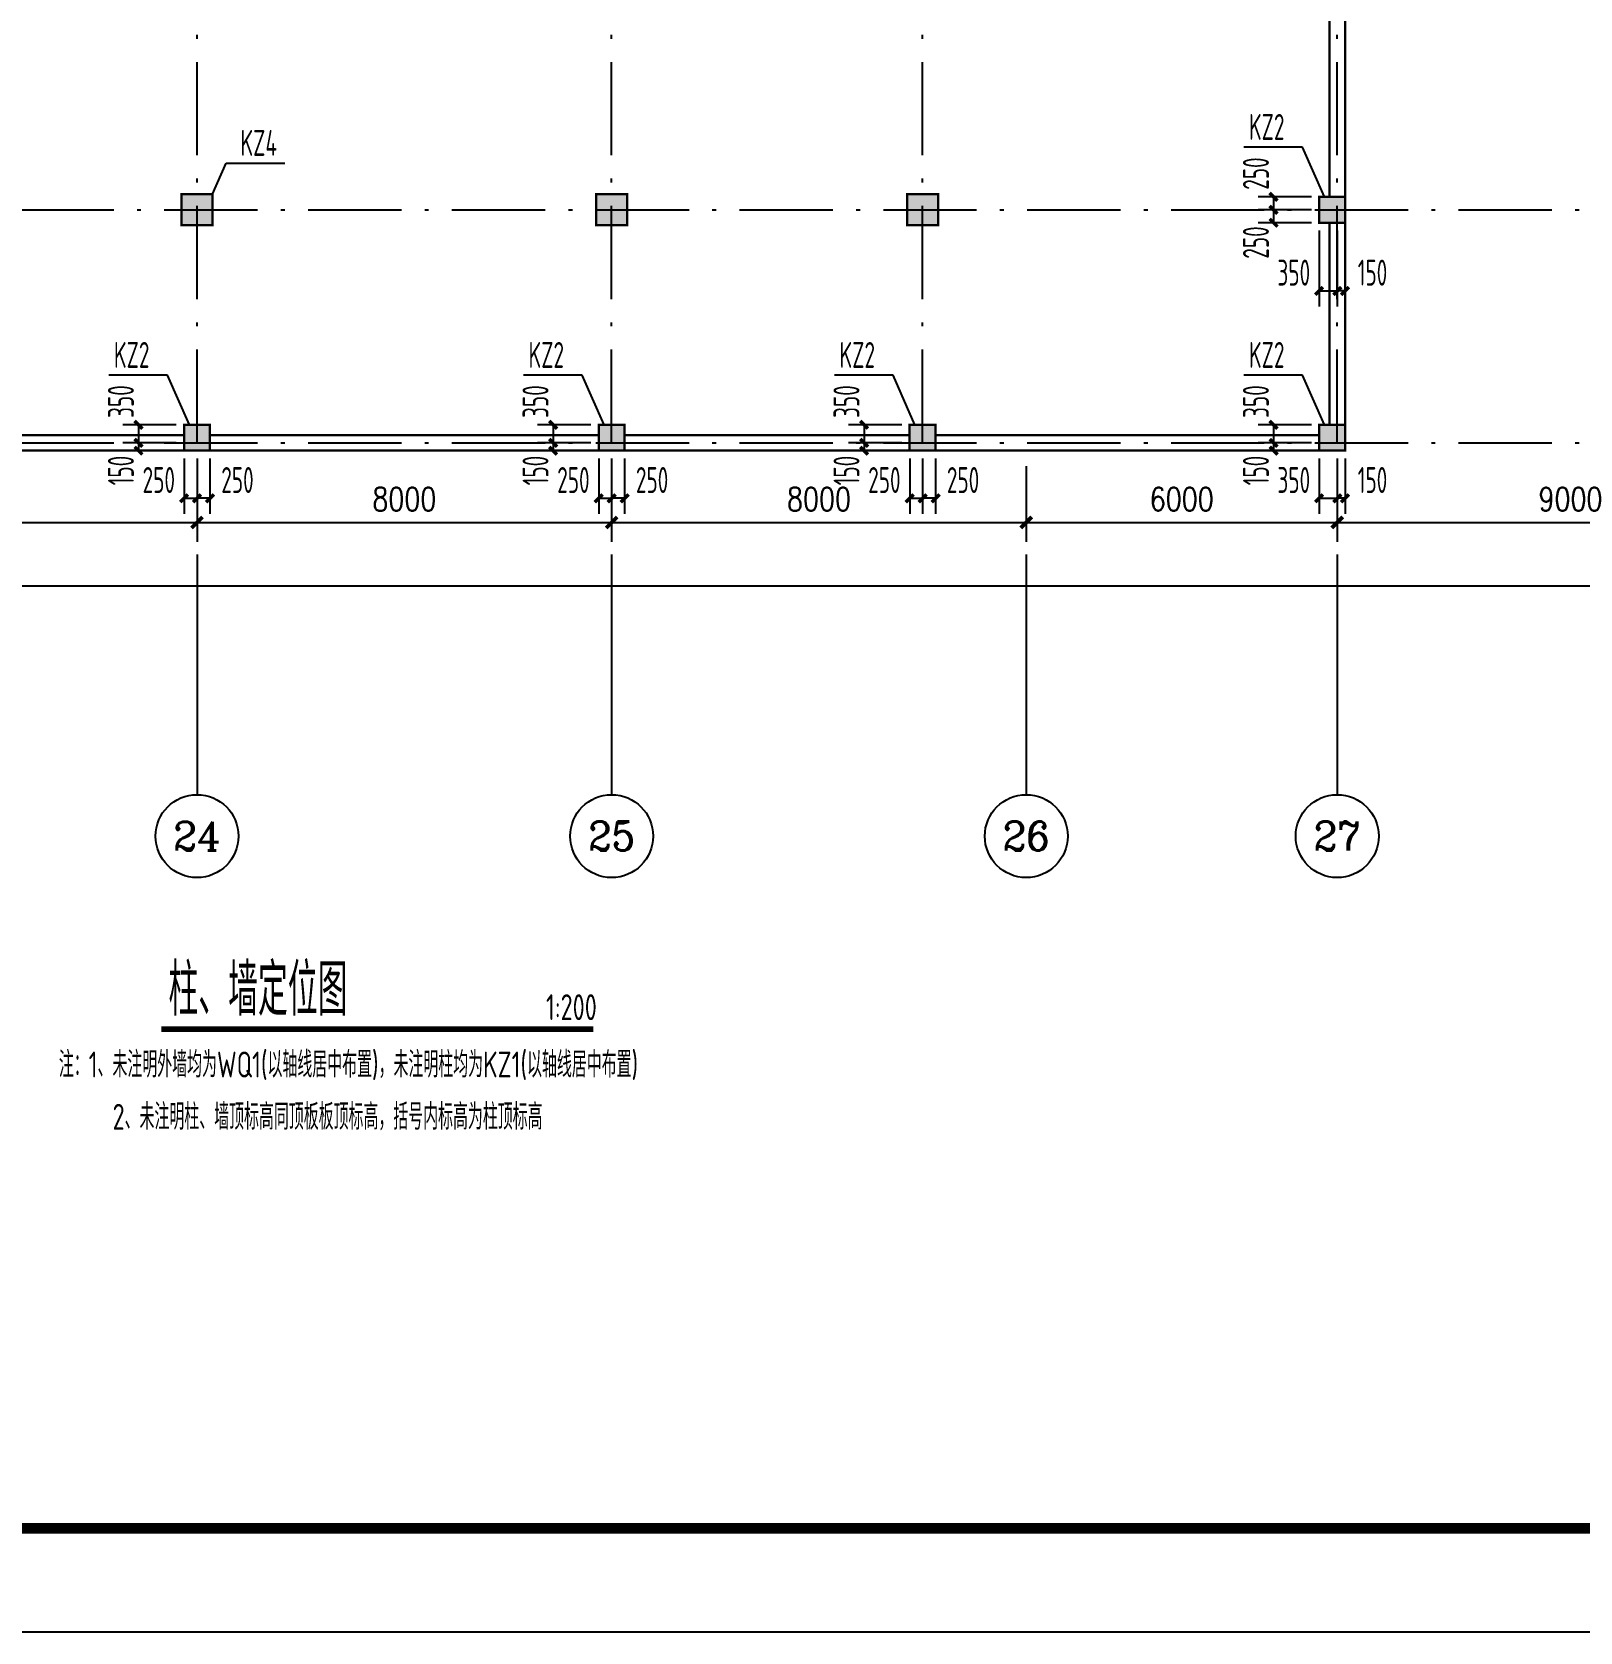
# Model space of a CAD drawing. Extents: x 2468086 to 6957054, y -3413633 to -667223.
# Drawn here: x 5070587 to 5100455, y -1259917 to -1229037 of the extents above; entities that cross this region are included whole.
import ezdxf
from ezdxf.enums import TextEntityAlignment as Align

# ---------------------------------------------------------------- set-up
doc = ezdxf.new("R2010")
doc.units = 0
doc.header["$LTSCALE"] = 100
doc.header["$MEASUREMENT"] = 0
doc.linetypes.add('2', pattern=[18.5, 12, -3, 0.5, -3])
doc.layers.get('0').update_dxf_attribs({"linetype": 'CONTINUOUS'})
doc.layers.get('DEFPOINTS').update_dxf_attribs({"linetype": 'CONTINUOUS'})
for name, color, linetype in [('AXIS', 3, 'CONTINUOUS'), ('AXIS_TEXT', 7, 'CONTINUOUS'), ('PUB_TEXT', 7, 'CONTINUOUS'), ('PUB_TITLE', 4, 'CONTINUOUS'), ('墙__实线', 3, 'CONTINUOUS'), ('柱', 2, 'CONTINUOUS'), ('柱填充', 43, 'CONTINUOUS'), ('柱编号', 211, 'CONTINUOUS'), ('轴线__尺寸数字', 7, 'CONTINUOUS'), ('轴线__点划线', 252, '2'), ('通风井定位', 145, 'CONTINUOUS')]:
    doc.layers.add(name, color=color, linetype=linetype)
doc.styles.add('_TCH_AXIS', font='COMPLEX', dxfattribs={"bigfont": 'GBCBIG'})
doc.styles.add('COMPLEX', font='COMPLEX')
doc.styles.add('DIM_FONT', font='SIMPLEX.shx', dxfattribs={"width": 0.8})
doc.styles.add('GB', font='gbxwxt.shx', dxfattribs={"width": 0.7, "height": 500, "bigfont": 'gbhzfs.shx'})
doc.dimstyles.new('DIMN150', dxfattribs={"dimscale": 1.5, "dimtxt": 300, "dimasz": 100, "dimexe": 250, "dimexo": 300, "dimgap": 150, "dimtad": 1, "dimdec": 0, "dimzin": 0, "dimdsep": 46, "dimtxsty": 'DIM_FONT', "dimblk": 'ARCHTICK', "dimcen": 0.09, "dimclrt": 7, "dimazin": 2, "dimtfac": 1, "dimtdec": 0, "dimtix": 1, "dimtmove": 2, "dimatfit": 3, "dimfxl": 1, "dimtolj": 1, "dimtzin": 0, "dimarcsym": 0})
doc.dimstyles.new('LYSDIM1', dxfattribs={"dimtxt": 375, "dimasz": 1.5, "dimexe": 300, "dimexo": 150, "dimgap": 90, "dimtad": 1, "dimdec": 0, "dimzin": 0, "dimdsep": 46, "dimtxsty": 'GB', "dimblk1": 'JT', "dimblk2": 'JT', "dimsah": 1, "dimcen": 0, "dimclrt": 7, "dimadec": 0, "dimazin": 0, "dimtfac": 1, "dimtdec": 0, "dimtix": 1, "dimtmove": 2, "dimatfit": 3, "dimldrblk": 'JT', "dimfxl": 1, "dimtolj": 1, "dimtzin": 0, "dimarcsym": 0})

# ---------------------------------------------------------------- blocks, each defined once
blk = doc.blocks.new('_ARCHTICK')
at = {"color": 0, "const_width": 0.5}
blk.add_lwpolyline([(-0.71, -0.71), (0.71, 0.71)], dxfattribs=at)
blk = doc.blocks.new('*D2770')
at = {"layer": 'AXIS', "color": 0, "lineweight": -2, "transparency": 16777216}
for p, q in [((5065771, -1237418), (5065771, -1238878)), ((5073771, -1237418), (5073771, -1238878)), ((5065771, -1238503), (5073771, -1238503))]:
    blk.add_line(p, q, dxfattribs=at)
at = {"layer": 'DEFPOINTS', "color": 0, "transparency": 16777216}
for p in [(5065771, -1236968), (5073771, -1236968), (5073771, -1238503)]:
    blk.add_point(p, dxfattribs=at)
at = {"layer": 'AXIS', "color": 0, "lineweight": -2, "transparency": 16777216, "xscale": 150, "yscale": 150, "zscale": 150, "rotation": 180}
blk.add_blockref('_ARCHTICK', (5065771, -1238503), dxfattribs=at)
at = {"layer": 'AXIS', "color": 0, "lineweight": -2, "transparency": 16777216, "xscale": 150, "yscale": 150, "zscale": 150}
blk.add_blockref('_ARCHTICK', (5073771, -1238503), dxfattribs=at)
at = {"layer": 'AXIS', "color": 7, "transparency": 16777216, "insert": (5069771, -1238053), "char_height": 450, "attachment_point": 5, "style": 'DIM_FONT'}
blk.add_mtext('\\A1;8000', dxfattribs=at)
blk = doc.blocks.new('*D2771')
at = {"layer": 'AXIS', "color": 0, "lineweight": -2, "transparency": 16777216}
for p, q in [((5073771, -1237418), (5073771, -1238878)), ((5081771, -1237418), (5081771, -1238878)), ((5073771, -1238503), (5081771, -1238503))]:
    blk.add_line(p, q, dxfattribs=at)
at = {"layer": 'DEFPOINTS', "color": 0, "transparency": 16777216}
for p in [(5073771, -1236968), (5081771, -1236968), (5081771, -1238503)]:
    blk.add_point(p, dxfattribs=at)
at = {"layer": 'AXIS', "color": 0, "lineweight": -2, "transparency": 16777216, "xscale": 150, "yscale": 150, "zscale": 150, "rotation": 180}
blk.add_blockref('_ARCHTICK', (5073771, -1238503), dxfattribs=at)
at = {"layer": 'AXIS', "color": 0, "lineweight": -2, "transparency": 16777216, "xscale": 150, "yscale": 150, "zscale": 150}
blk.add_blockref('_ARCHTICK', (5081771, -1238503), dxfattribs=at)
at = {"layer": 'AXIS', "color": 7, "transparency": 16777216, "insert": (5077771, -1238053), "char_height": 450, "attachment_point": 5, "style": 'DIM_FONT'}
blk.add_mtext('\\A1;8000', dxfattribs=at)
blk = doc.blocks.new('*D2772')
at = {"layer": 'AXIS', "color": 0, "lineweight": -2, "transparency": 16777216}
for p, q in [((5081771, -1237418), (5081771, -1238878)), ((5089771, -1237418), (5089771, -1238878)), ((5081771, -1238503), (5089771, -1238503))]:
    blk.add_line(p, q, dxfattribs=at)
at = {"layer": 'DEFPOINTS', "color": 0, "transparency": 16777216}
for p in [(5081771, -1236968), (5089771, -1236968), (5089771, -1238503)]:
    blk.add_point(p, dxfattribs=at)
at = {"layer": 'AXIS', "color": 0, "lineweight": -2, "transparency": 16777216, "xscale": 150, "yscale": 150, "zscale": 150, "rotation": 180}
blk.add_blockref('_ARCHTICK', (5081771, -1238503), dxfattribs=at)
at = {"layer": 'AXIS', "color": 0, "lineweight": -2, "transparency": 16777216, "xscale": 150, "yscale": 150, "zscale": 150}
blk.add_blockref('_ARCHTICK', (5089771, -1238503), dxfattribs=at)
at = {"layer": 'AXIS', "color": 7, "transparency": 16777216, "insert": (5085771, -1238053), "char_height": 450, "attachment_point": 5, "style": 'DIM_FONT'}
blk.add_mtext('\\A1;8000', dxfattribs=at)
blk = doc.blocks.new('*D2773')
at = {"layer": 'AXIS', "color": 0, "lineweight": -2, "transparency": 16777216}
for p, q in [((5089771, -1237418), (5089771, -1238878)), ((5095771, -1237418), (5095771, -1238878)), ((5089771, -1238503), (5095771, -1238503))]:
    blk.add_line(p, q, dxfattribs=at)
at = {"layer": 'DEFPOINTS', "color": 0, "transparency": 16777216}
for p in [(5089771, -1236968), (5095771, -1236968), (5095771, -1238503)]:
    blk.add_point(p, dxfattribs=at)
at = {"layer": 'AXIS', "color": 0, "lineweight": -2, "transparency": 16777216, "xscale": 150, "yscale": 150, "zscale": 150, "rotation": 180}
blk.add_blockref('_ARCHTICK', (5089771, -1238503), dxfattribs=at)
at = {"layer": 'AXIS', "color": 0, "lineweight": -2, "transparency": 16777216, "xscale": 150, "yscale": 150, "zscale": 150}
blk.add_blockref('_ARCHTICK', (5095771, -1238503), dxfattribs=at)
at = {"layer": 'AXIS', "color": 7, "transparency": 16777216, "insert": (5092771, -1238053), "char_height": 450, "attachment_point": 5, "style": 'DIM_FONT'}
blk.add_mtext('\\A1;6000', dxfattribs=at)
blk = doc.blocks.new('*D2774')
at = {"layer": 'AXIS', "color": 0, "lineweight": -2, "transparency": 16777216}
for p, q in [((5095771, -1237418), (5095771, -1238878)), ((5104771, -1237418), (5104771, -1238878)), ((5095771, -1238503), (5104771, -1238503))]:
    blk.add_line(p, q, dxfattribs=at)
at = {"layer": 'DEFPOINTS', "color": 0, "transparency": 16777216}
for p in [(5095771, -1236968), (5104771, -1236968), (5104771, -1238503)]:
    blk.add_point(p, dxfattribs=at)
at = {"layer": 'AXIS', "color": 0, "lineweight": -2, "transparency": 16777216, "xscale": 150, "yscale": 150, "zscale": 150, "rotation": 180}
blk.add_blockref('_ARCHTICK', (5095771, -1238503), dxfattribs=at)
at = {"layer": 'AXIS', "color": 0, "lineweight": -2, "transparency": 16777216, "xscale": 150, "yscale": 150, "zscale": 150}
blk.add_blockref('_ARCHTICK', (5104771, -1238503), dxfattribs=at)
at = {"layer": 'AXIS', "color": 7, "transparency": 16777216, "insert": (5100271, -1238053), "char_height": 450, "attachment_point": 5, "style": 'DIM_FONT'}
blk.add_mtext('\\A1;9000', dxfattribs=at)
blk = doc.blocks.new('*D2901')
at = {"layer": 'AXIS', "color": 0, "lineweight": -2, "transparency": 16777216}
for p, q in [((4926331, -1237868), (4926331, -1240100)), ((5206271, -1237868), (5206271, -1240100)), ((4926331, -1239725), (5206271, -1239725))]:
    blk.add_line(p, q, dxfattribs=at)
at = {"layer": 'DEFPOINTS', "color": 0, "transparency": 16777216}
for p in [(4926331, -1237418), (5206271, -1237418), (5206271, -1239725)]:
    blk.add_point(p, dxfattribs=at)
at = {"layer": 'AXIS', "color": 0, "lineweight": -2, "transparency": 16777216, "xscale": 150, "yscale": 150, "zscale": 150, "rotation": 180}
blk.add_blockref('_ARCHTICK', (4926331, -1239725), dxfattribs=at)
at = {"layer": 'AXIS', "color": 0, "lineweight": -2, "transparency": 16777216, "xscale": 150, "yscale": 150, "zscale": 150}
blk.add_blockref('_ARCHTICK', (5206271, -1239725), dxfattribs=at)
at = {"layer": 'AXIS', "color": 7, "transparency": 16777216, "insert": (5066301, -1239275), "char_height": 450, "attachment_point": 5, "style": 'DIM_FONT'}
blk.add_mtext('\\A1;279940', dxfattribs=at)
blk = doc.blocks.new('_AXISO')
blk.add_circle((0, 0), 0.5)
at = {"layer": 'AXIS_TEXT', "style": 'COMPLEX', "width": 1.041667}
blk.add_attdef('A', text='', height=0.56, dxfattribs=at).set_placement((-0.25, -0.28), (0.25, -0.28), align=Align.FIT)
blk = doc.blocks.new('JT')
at = {"layer": '轴线__尺寸数字', "const_width": 45}
blk.add_lwpolyline([(-50, -50), (50, 50)], dxfattribs=at)
blk.add_lwpolyline([(-50, -50), (50, 50)], dxfattribs=at)
blk = doc.blocks.new('*D3243')
at = {"layer": 'DEFPOINTS', "color": 0, "transparency": 16777216}
for p in [(5095421, -1232218), (5094542, -1232468), (5095421, -1232468)]:
    blk.add_point(p, dxfattribs=at)
at = {"layer": '通风井定位', "color": 0, "lineweight": -2, "transparency": 16777216}
for p, q in [((5095271, -1232218), (5094242, -1232218)), ((5094542, -1232219), (5094542, -1232466)), ((5095271, -1232468), (5094242, -1232468))]:
    blk.add_line(p, q, dxfattribs=at)
at = {"layer": '通风井定位', "color": 0, "lineweight": -2, "transparency": 16777216, "xscale": 1.5, "yscale": 1.5, "zscale": 1.5}
for p, rotation in [((5094542, -1232218), 90), ((5094542, -1232468), 270)]:
    blk.add_blockref('JT', p, dxfattribs=dict(at, rotation=rotation))
at = {"layer": '通风井定位', "color": 7, "transparency": 16777216, "insert": (5094202, -1231770), "char_height": 500, "attachment_point": 5, "rotation": 90, "style": 'GB'}
blk.add_mtext('\\A1;250', dxfattribs=at)
blk = doc.blocks.new('*D3244')
at = {"layer": 'DEFPOINTS', "color": 0, "transparency": 16777216}
for p in [(5094542, -1232718), (5095421, -1232468), (5095421, -1232718)]:
    blk.add_point(p, dxfattribs=at)
at = {"layer": '通风井定位', "color": 0, "lineweight": -2, "transparency": 16777216}
for p, q in [((5095271, -1232468), (5094242, -1232468)), ((5095271, -1232718), (5094242, -1232718)), ((5094542, -1232469), (5094542, -1232716))]:
    blk.add_line(p, q, dxfattribs=at)
at = {"layer": '通风井定位', "color": 0, "lineweight": -2, "transparency": 16777216, "xscale": 1.5, "yscale": 1.5, "zscale": 1.5}
for p, rotation in [((5094542, -1232468), 90), ((5094542, -1232718), 270)]:
    blk.add_blockref('JT', p, dxfattribs=dict(at, rotation=rotation))
at = {"layer": '通风井定位', "color": 7, "transparency": 16777216, "insert": (5094202, -1233101), "char_height": 500, "attachment_point": 5, "rotation": 90, "style": 'GB'}
blk.add_mtext('\\A1;250', dxfattribs=at)
blk = doc.blocks.new('*D3245')
at = {"layer": 'DEFPOINTS', "color": 0, "transparency": 16777216}
for p in [(5095421, -1232718), (5095771, -1232718), (5095771, -1234036)]:
    blk.add_point(p, dxfattribs=at)
at = {"layer": '通风井定位', "color": 0, "lineweight": -2, "transparency": 16777216}
for p, q in [((5095421, -1232868), (5095421, -1234336)), ((5095771, -1232868), (5095771, -1234336)), ((5095422, -1234036), (5095769, -1234036))]:
    blk.add_line(p, q, dxfattribs=at)
at = {"layer": '通风井定位', "color": 0, "lineweight": -2, "transparency": 16777216, "xscale": 1.5, "yscale": 1.5, "zscale": 1.5, "rotation": 180}
blk.add_blockref('JT', (5095421, -1234036), dxfattribs=at)
at = {"layer": '通风井定位', "color": 0, "lineweight": -2, "transparency": 16777216, "xscale": 1.5, "yscale": 1.5, "zscale": 1.5}
blk.add_blockref('JT', (5095771, -1234036), dxfattribs=at)
at = {"layer": '通风井定位', "color": 7, "transparency": 16777216, "insert": (5094933, -1233682), "char_height": 500, "attachment_point": 5, "style": 'GB'}
blk.add_mtext('\\A1;350', dxfattribs=at)
blk = doc.blocks.new('*D3246')
at = {"layer": 'DEFPOINTS', "color": 0, "transparency": 16777216}
for p in [(5095771, -1232718), (5095921, -1232718), (5095771, -1234036)]:
    blk.add_point(p, dxfattribs=at)
at = {"layer": '通风井定位', "color": 0, "lineweight": -2, "transparency": 16777216}
for p, q in [((5095771, -1232868), (5095771, -1234336)), ((5095921, -1232868), (5095921, -1234336)), ((5095769, -1234036), (5095768, -1234036)), ((5095921, -1234036), (5095771, -1234036)), ((5095922, -1234036), (5095924, -1234036))]:
    blk.add_line(p, q, dxfattribs=at)
at = {"layer": '通风井定位', "color": 0, "lineweight": -2, "transparency": 16777216, "xscale": 1.5, "yscale": 1.5, "zscale": 1.5}
blk.add_blockref('JT', (5095771, -1234036), dxfattribs=at)
at = {"layer": '通风井定位', "color": 0, "lineweight": -2, "transparency": 16777216, "xscale": 1.5, "yscale": 1.5, "zscale": 1.5, "rotation": 180}
blk.add_blockref('JT', (5095921, -1234036), dxfattribs=at)
at = {"layer": '通风井定位', "color": 7, "transparency": 16777216, "insert": (5096451, -1233682), "char_height": 500, "attachment_point": 5, "style": 'GB'}
blk.add_mtext('\\A1;150', dxfattribs=at)
blk = doc.blocks.new('*D3247')
at = {"layer": 'DEFPOINTS', "color": 0, "transparency": 16777216}
for p in [(5095421, -1236618), (5094542, -1236968), (5095421, -1236968)]:
    blk.add_point(p, dxfattribs=at)
at = {"layer": '通风井定位', "color": 0, "lineweight": -2, "transparency": 16777216}
for p, q in [((5095271, -1236618), (5094242, -1236618)), ((5094542, -1236619), (5094542, -1236966)), ((5095271, -1236968), (5094242, -1236968))]:
    blk.add_line(p, q, dxfattribs=at)
at = {"layer": '通风井定位', "color": 0, "lineweight": -2, "transparency": 16777216, "xscale": 1.5, "yscale": 1.5, "zscale": 1.5}
for p, rotation in [((5094542, -1236618), 90), ((5094542, -1236968), 270)]:
    blk.add_blockref('JT', p, dxfattribs=dict(at, rotation=rotation))
at = {"layer": '通风井定位', "color": 7, "transparency": 16777216, "insert": (5094202, -1236170), "char_height": 500, "attachment_point": 5, "rotation": 90, "style": 'GB'}
blk.add_mtext('\\A1;350', dxfattribs=at)
blk = doc.blocks.new('*D3248')
at = {"layer": 'DEFPOINTS', "color": 0, "transparency": 16777216}
for p in [(5095421, -1236968), (5094542, -1237118), (5095421, -1237118)]:
    blk.add_point(p, dxfattribs=at)
at = {"layer": '通风井定位', "color": 0, "lineweight": -2, "transparency": 16777216}
for p, q in [((5095271, -1236968), (5094242, -1236968)), ((5094542, -1236966), (5094542, -1236965)), ((5094542, -1236968), (5094542, -1237118)), ((5095271, -1237118), (5094242, -1237118)), ((5094542, -1237119), (5094542, -1237121))]:
    blk.add_line(p, q, dxfattribs=at)
at = {"layer": '通风井定位', "color": 0, "lineweight": -2, "transparency": 16777216, "xscale": 1.5, "yscale": 1.5, "zscale": 1.5}
for p, rotation in [((5094542, -1236968), 270), ((5094542, -1237118), 90)]:
    blk.add_blockref('JT', p, dxfattribs=dict(at, rotation=rotation))
at = {"layer": '通风井定位', "color": 7, "transparency": 16777216, "insert": (5094202, -1237501), "char_height": 500, "attachment_point": 5, "rotation": 90, "style": 'GB'}
blk.add_mtext('\\A1;150', dxfattribs=at)
blk = doc.blocks.new('*D3249')
at = {"layer": 'DEFPOINTS', "color": 0, "transparency": 16777216}
for p in [(5095421, -1237118), (5095771, -1237118), (5095771, -1238037)]:
    blk.add_point(p, dxfattribs=at)
at = {"layer": '通风井定位', "color": 0, "lineweight": -2, "transparency": 16777216}
for p, q in [((5095421, -1237268), (5095421, -1238337)), ((5095771, -1237268), (5095771, -1238337)), ((5095422, -1238037), (5095769, -1238037))]:
    blk.add_line(p, q, dxfattribs=at)
at = {"layer": '通风井定位', "color": 0, "lineweight": -2, "transparency": 16777216, "xscale": 1.5, "yscale": 1.5, "zscale": 1.5, "rotation": 180}
blk.add_blockref('JT', (5095421, -1238037), dxfattribs=at)
at = {"layer": '通风井定位', "color": 0, "lineweight": -2, "transparency": 16777216, "xscale": 1.5, "yscale": 1.5, "zscale": 1.5}
blk.add_blockref('JT', (5095771, -1238037), dxfattribs=at)
at = {"layer": '通风井定位', "color": 7, "transparency": 16777216, "insert": (5094933, -1237684), "char_height": 500, "attachment_point": 5, "style": 'GB'}
blk.add_mtext('\\A1;350', dxfattribs=at)
blk = doc.blocks.new('*D3250')
at = {"layer": 'DEFPOINTS', "color": 0, "transparency": 16777216}
for p in [(5095771, -1237118), (5095921, -1237118), (5095771, -1238037)]:
    blk.add_point(p, dxfattribs=at)
at = {"layer": '通风井定位', "color": 0, "lineweight": -2, "transparency": 16777216}
for p, q in [((5095771, -1237268), (5095771, -1238337)), ((5095921, -1237268), (5095921, -1238337)), ((5095769, -1238037), (5095768, -1238037)), ((5095921, -1238037), (5095771, -1238037)), ((5095922, -1238037), (5095924, -1238037))]:
    blk.add_line(p, q, dxfattribs=at)
at = {"layer": '通风井定位', "color": 0, "lineweight": -2, "transparency": 16777216, "xscale": 1.5, "yscale": 1.5, "zscale": 1.5}
blk.add_blockref('JT', (5095771, -1238037), dxfattribs=at)
at = {"layer": '通风井定位', "color": 0, "lineweight": -2, "transparency": 16777216, "xscale": 1.5, "yscale": 1.5, "zscale": 1.5, "rotation": 180}
blk.add_blockref('JT', (5095921, -1238037), dxfattribs=at)
at = {"layer": '通风井定位', "color": 7, "transparency": 16777216, "insert": (5096451, -1237684), "char_height": 500, "attachment_point": 5, "style": 'GB'}
blk.add_mtext('\\A1;150', dxfattribs=at)
blk = doc.blocks.new('*D3251')
at = {"layer": 'DEFPOINTS', "color": 0, "transparency": 16777216}
for p in [(5087521, -1236618), (5086642, -1236968), (5087521, -1236968)]:
    blk.add_point(p, dxfattribs=at)
at = {"layer": '通风井定位', "color": 0, "lineweight": -2, "transparency": 16777216}
for p, q in [((5087371, -1236618), (5086342, -1236618)), ((5086642, -1236619), (5086642, -1236966)), ((5087371, -1236968), (5086342, -1236968))]:
    blk.add_line(p, q, dxfattribs=at)
at = {"layer": '通风井定位', "color": 0, "lineweight": -2, "transparency": 16777216, "xscale": 1.5, "yscale": 1.5, "zscale": 1.5}
for p, rotation in [((5086642, -1236618), 90), ((5086642, -1236968), 270)]:
    blk.add_blockref('JT', p, dxfattribs=dict(at, rotation=rotation))
at = {"layer": '通风井定位', "color": 7, "transparency": 16777216, "insert": (5086302, -1236170), "char_height": 500, "attachment_point": 5, "rotation": 90, "style": 'GB'}
blk.add_mtext('\\A1;350', dxfattribs=at)
blk = doc.blocks.new('*D3252')
at = {"layer": 'DEFPOINTS', "color": 0, "transparency": 16777216}
for p in [(5087521, -1236968), (5086642, -1237118), (5087521, -1237118)]:
    blk.add_point(p, dxfattribs=at)
at = {"layer": '通风井定位', "color": 0, "lineweight": -2, "transparency": 16777216}
for p, q in [((5087371, -1236968), (5086342, -1236968)), ((5086642, -1236966), (5086642, -1236965)), ((5086642, -1236968), (5086642, -1237118)), ((5087371, -1237118), (5086342, -1237118)), ((5086642, -1237119), (5086642, -1237121))]:
    blk.add_line(p, q, dxfattribs=at)
at = {"layer": '通风井定位', "color": 0, "lineweight": -2, "transparency": 16777216, "xscale": 1.5, "yscale": 1.5, "zscale": 1.5}
for p, rotation in [((5086642, -1236968), 270), ((5086642, -1237118), 90)]:
    blk.add_blockref('JT', p, dxfattribs=dict(at, rotation=rotation))
at = {"layer": '通风井定位', "color": 7, "transparency": 16777216, "insert": (5086302, -1237501), "char_height": 500, "attachment_point": 5, "rotation": 90, "style": 'GB'}
blk.add_mtext('\\A1;150', dxfattribs=at)
blk = doc.blocks.new('*D3253')
at = {"layer": 'DEFPOINTS', "color": 0, "transparency": 16777216}
for p in [(5087771, -1237118), (5088021, -1237118), (5087771, -1238037)]:
    blk.add_point(p, dxfattribs=at)
at = {"layer": '通风井定位', "color": 0, "lineweight": -2, "transparency": 16777216}
for p, q in [((5087771, -1237268), (5087771, -1238337)), ((5088021, -1237268), (5088021, -1238337)), ((5088019, -1238037), (5087772, -1238037))]:
    blk.add_line(p, q, dxfattribs=at)
at = {"layer": '通风井定位', "color": 0, "lineweight": -2, "transparency": 16777216, "xscale": 1.5, "yscale": 1.5, "zscale": 1.5, "rotation": 180}
blk.add_blockref('JT', (5087771, -1238037), dxfattribs=at)
at = {"layer": '通风井定位', "color": 0, "lineweight": -2, "transparency": 16777216, "xscale": 1.5, "yscale": 1.5, "zscale": 1.5}
blk.add_blockref('JT', (5088021, -1238037), dxfattribs=at)
at = {"layer": '通风井定位', "color": 7, "transparency": 16777216, "insert": (5088551, -1237684), "char_height": 500, "attachment_point": 5, "style": 'GB'}
blk.add_mtext('\\A1;250', dxfattribs=at)
blk = doc.blocks.new('*D3254')
at = {"layer": 'DEFPOINTS', "color": 0, "transparency": 16777216}
for p in [(5087521, -1237118), (5087771, -1237118), (5087771, -1238037)]:
    blk.add_point(p, dxfattribs=at)
at = {"layer": '通风井定位', "color": 0, "lineweight": -2, "transparency": 16777216}
for p, q in [((5087521, -1237268), (5087521, -1238337)), ((5087771, -1237268), (5087771, -1238337)), ((5087522, -1238037), (5087769, -1238037))]:
    blk.add_line(p, q, dxfattribs=at)
at = {"layer": '通风井定位', "color": 0, "lineweight": -2, "transparency": 16777216, "xscale": 1.5, "yscale": 1.5, "zscale": 1.5, "rotation": 180}
blk.add_blockref('JT', (5087521, -1238037), dxfattribs=at)
at = {"layer": '通风井定位', "color": 0, "lineweight": -2, "transparency": 16777216, "xscale": 1.5, "yscale": 1.5, "zscale": 1.5}
blk.add_blockref('JT', (5087771, -1238037), dxfattribs=at)
at = {"layer": '通风井定位', "color": 7, "transparency": 16777216, "insert": (5087033, -1237684), "char_height": 500, "attachment_point": 5, "style": 'GB'}
blk.add_mtext('\\A1;250', dxfattribs=at)
blk = doc.blocks.new('*D3255')
at = {"layer": 'DEFPOINTS', "color": 0, "transparency": 16777216}
for p in [(5081521, -1236618), (5080642, -1236968), (5081521, -1236968)]:
    blk.add_point(p, dxfattribs=at)
at = {"layer": '通风井定位', "color": 0, "lineweight": -2, "transparency": 16777216}
for p, q in [((5081371, -1236618), (5080342, -1236618)), ((5080642, -1236619), (5080642, -1236966)), ((5081371, -1236968), (5080342, -1236968))]:
    blk.add_line(p, q, dxfattribs=at)
at = {"layer": '通风井定位', "color": 0, "lineweight": -2, "transparency": 16777216, "xscale": 1.5, "yscale": 1.5, "zscale": 1.5}
for p, rotation in [((5080642, -1236618), 90), ((5080642, -1236968), 270)]:
    blk.add_blockref('JT', p, dxfattribs=dict(at, rotation=rotation))
at = {"layer": '通风井定位', "color": 7, "transparency": 16777216, "insert": (5080302, -1236170), "char_height": 500, "attachment_point": 5, "rotation": 90, "style": 'GB'}
blk.add_mtext('\\A1;350', dxfattribs=at)
blk = doc.blocks.new('*D3256')
at = {"layer": 'DEFPOINTS', "color": 0, "transparency": 16777216}
for p in [(5081521, -1236968), (5080642, -1237118), (5081521, -1237118)]:
    blk.add_point(p, dxfattribs=at)
at = {"layer": '通风井定位', "color": 0, "lineweight": -2, "transparency": 16777216}
for p, q in [((5081371, -1236968), (5080342, -1236968)), ((5080642, -1236966), (5080642, -1236965)), ((5080642, -1236968), (5080642, -1237118)), ((5081371, -1237118), (5080342, -1237118)), ((5080642, -1237119), (5080642, -1237121))]:
    blk.add_line(p, q, dxfattribs=at)
at = {"layer": '通风井定位', "color": 0, "lineweight": -2, "transparency": 16777216, "xscale": 1.5, "yscale": 1.5, "zscale": 1.5}
for p, rotation in [((5080642, -1236968), 270), ((5080642, -1237118), 90)]:
    blk.add_blockref('JT', p, dxfattribs=dict(at, rotation=rotation))
at = {"layer": '通风井定位', "color": 7, "transparency": 16777216, "insert": (5080302, -1237501), "char_height": 500, "attachment_point": 5, "rotation": 90, "style": 'GB'}
blk.add_mtext('\\A1;150', dxfattribs=at)
blk = doc.blocks.new('*D3257')
at = {"layer": 'DEFPOINTS', "color": 0, "transparency": 16777216}
for p in [(5081771, -1237118), (5082021, -1237118), (5081771, -1238037)]:
    blk.add_point(p, dxfattribs=at)
at = {"layer": '通风井定位', "color": 0, "lineweight": -2, "transparency": 16777216}
for p, q in [((5081771, -1237268), (5081771, -1238337)), ((5082021, -1237268), (5082021, -1238337)), ((5082019, -1238037), (5081772, -1238037))]:
    blk.add_line(p, q, dxfattribs=at)
at = {"layer": '通风井定位', "color": 0, "lineweight": -2, "transparency": 16777216, "xscale": 1.5, "yscale": 1.5, "zscale": 1.5, "rotation": 180}
blk.add_blockref('JT', (5081771, -1238037), dxfattribs=at)
at = {"layer": '通风井定位', "color": 0, "lineweight": -2, "transparency": 16777216, "xscale": 1.5, "yscale": 1.5, "zscale": 1.5}
blk.add_blockref('JT', (5082021, -1238037), dxfattribs=at)
at = {"layer": '通风井定位', "color": 7, "transparency": 16777216, "insert": (5082551, -1237684), "char_height": 500, "attachment_point": 5, "style": 'GB'}
blk.add_mtext('\\A1;250', dxfattribs=at)
blk = doc.blocks.new('*D3258')
at = {"layer": 'DEFPOINTS', "color": 0, "transparency": 16777216}
for p in [(5081521, -1237118), (5081771, -1237118), (5081771, -1238037)]:
    blk.add_point(p, dxfattribs=at)
at = {"layer": '通风井定位', "color": 0, "lineweight": -2, "transparency": 16777216}
for p, q in [((5081521, -1237268), (5081521, -1238337)), ((5081771, -1237268), (5081771, -1238337)), ((5081522, -1238037), (5081769, -1238037))]:
    blk.add_line(p, q, dxfattribs=at)
at = {"layer": '通风井定位', "color": 0, "lineweight": -2, "transparency": 16777216, "xscale": 1.5, "yscale": 1.5, "zscale": 1.5, "rotation": 180}
blk.add_blockref('JT', (5081521, -1238037), dxfattribs=at)
at = {"layer": '通风井定位', "color": 0, "lineweight": -2, "transparency": 16777216, "xscale": 1.5, "yscale": 1.5, "zscale": 1.5}
blk.add_blockref('JT', (5081771, -1238037), dxfattribs=at)
at = {"layer": '通风井定位', "color": 7, "transparency": 16777216, "insert": (5081033, -1237684), "char_height": 500, "attachment_point": 5, "style": 'GB'}
blk.add_mtext('\\A1;250', dxfattribs=at)
blk = doc.blocks.new('*D3259')
at = {"layer": 'DEFPOINTS', "color": 0, "transparency": 16777216}
for p in [(5073521, -1236618), (5072642, -1236968), (5073521, -1236968)]:
    blk.add_point(p, dxfattribs=at)
at = {"layer": '通风井定位', "color": 0, "lineweight": -2, "transparency": 16777216}
for p, q in [((5073371, -1236618), (5072342, -1236618)), ((5072642, -1236619), (5072642, -1236966)), ((5073371, -1236968), (5072342, -1236968))]:
    blk.add_line(p, q, dxfattribs=at)
at = {"layer": '通风井定位', "color": 0, "lineweight": -2, "transparency": 16777216, "xscale": 1.5, "yscale": 1.5, "zscale": 1.5}
for p, rotation in [((5072642, -1236618), 90), ((5072642, -1236968), 270)]:
    blk.add_blockref('JT', p, dxfattribs=dict(at, rotation=rotation))
at = {"layer": '通风井定位', "color": 7, "transparency": 16777216, "insert": (5072302, -1236170), "char_height": 500, "attachment_point": 5, "rotation": 90, "style": 'GB'}
blk.add_mtext('\\A1;350', dxfattribs=at)
blk = doc.blocks.new('*D3260')
at = {"layer": 'DEFPOINTS', "color": 0, "transparency": 16777216}
for p in [(5073521, -1236968), (5072642, -1237118), (5073521, -1237118)]:
    blk.add_point(p, dxfattribs=at)
at = {"layer": '通风井定位', "color": 0, "lineweight": -2, "transparency": 16777216}
for p, q in [((5073371, -1236968), (5072342, -1236968)), ((5072642, -1236966), (5072642, -1236965)), ((5072642, -1236968), (5072642, -1237118)), ((5073371, -1237118), (5072342, -1237118)), ((5072642, -1237119), (5072642, -1237121))]:
    blk.add_line(p, q, dxfattribs=at)
at = {"layer": '通风井定位', "color": 0, "lineweight": -2, "transparency": 16777216, "xscale": 1.5, "yscale": 1.5, "zscale": 1.5}
for p, rotation in [((5072642, -1236968), 270), ((5072642, -1237118), 90)]:
    blk.add_blockref('JT', p, dxfattribs=dict(at, rotation=rotation))
at = {"layer": '通风井定位', "color": 7, "transparency": 16777216, "insert": (5072302, -1237501), "char_height": 500, "attachment_point": 5, "rotation": 90, "style": 'GB'}
blk.add_mtext('\\A1;150', dxfattribs=at)
blk = doc.blocks.new('*D3261')
at = {"layer": 'DEFPOINTS', "color": 0, "transparency": 16777216}
for p in [(5073771, -1237118), (5074021, -1237118), (5073771, -1238037)]:
    blk.add_point(p, dxfattribs=at)
at = {"layer": '通风井定位', "color": 0, "lineweight": -2, "transparency": 16777216}
for p, q in [((5073771, -1237268), (5073771, -1238337)), ((5074021, -1237268), (5074021, -1238337)), ((5074019, -1238037), (5073772, -1238037))]:
    blk.add_line(p, q, dxfattribs=at)
at = {"layer": '通风井定位', "color": 0, "lineweight": -2, "transparency": 16777216, "xscale": 1.5, "yscale": 1.5, "zscale": 1.5, "rotation": 180}
blk.add_blockref('JT', (5073771, -1238037), dxfattribs=at)
at = {"layer": '通风井定位', "color": 0, "lineweight": -2, "transparency": 16777216, "xscale": 1.5, "yscale": 1.5, "zscale": 1.5}
blk.add_blockref('JT', (5074021, -1238037), dxfattribs=at)
at = {"layer": '通风井定位', "color": 7, "transparency": 16777216, "insert": (5074551, -1237684), "char_height": 500, "attachment_point": 5, "style": 'GB'}
blk.add_mtext('\\A1;250', dxfattribs=at)
blk = doc.blocks.new('*D3262')
at = {"layer": 'DEFPOINTS', "color": 0, "transparency": 16777216}
for p in [(5073521, -1237118), (5073771, -1237118), (5073771, -1238037)]:
    blk.add_point(p, dxfattribs=at)
at = {"layer": '通风井定位', "color": 0, "lineweight": -2, "transparency": 16777216}
for p, q in [((5073521, -1237268), (5073521, -1238337)), ((5073771, -1237268), (5073771, -1238337)), ((5073522, -1238037), (5073769, -1238037))]:
    blk.add_line(p, q, dxfattribs=at)
at = {"layer": '通风井定位', "color": 0, "lineweight": -2, "transparency": 16777216, "xscale": 1.5, "yscale": 1.5, "zscale": 1.5, "rotation": 180}
blk.add_blockref('JT', (5073521, -1238037), dxfattribs=at)
at = {"layer": '通风井定位', "color": 0, "lineweight": -2, "transparency": 16777216, "xscale": 1.5, "yscale": 1.5, "zscale": 1.5}
blk.add_blockref('JT', (5073771, -1238037), dxfattribs=at)
at = {"layer": '通风井定位', "color": 7, "transparency": 16777216, "insert": (5073033, -1237684), "char_height": 500, "attachment_point": 5, "style": 'GB'}
blk.add_mtext('\\A1;250', dxfattribs=at)
blk = doc.blocks.new('a00')
at = {"layer": 'PUB_TITLE'}
blk.add_lwpolyline([(2049330, 4204231), (2376330, 4204231), (2376330, 4372431), (2049330, 4372431)], close=True, dxfattribs=at)
at = {"layer": 'PUB_TITLE', "const_width": 200}
blk.add_lwpolyline([(2054330, 4206231), (2374330, 4206231), (2374330, 4370431), (2054330, 4370431)], close=True, dxfattribs=at)

msp = doc.modelspace()

# ---------------------------------------------------------------- hatches: boundary and pattern name
at = {"layer": '柱填充'}
for points in [[(5073470.8, -1232167.6), (5073470.8, -1232767.6), (5074070.8, -1232767.6), (5074070.8, -1232167.6)], [(5081470.8, -1232167.6), (5081470.8, -1232767.6), (5082070.8, -1232767.6), (5082070.8, -1232167.6)], [(5087470.8, -1232167.6), (5087470.8, -1232767.6), (5088070.8, -1232767.6), (5088070.8, -1232167.6)], [(5095420.8, -1232217.6), (5095420.8, -1232717.6), (5095920.8, -1232717.6), (5095920.8, -1232217.6)], [(5073520.8, -1236617.6), (5073520.8, -1237117.6), (5074020.8, -1237117.6), (5074020.8, -1236617.6)], [(5081520.8, -1236617.6), (5081520.8, -1237117.6), (5082020.8, -1237117.6), (5082020.8, -1236617.6)], [(5087520.8, -1236617.6), (5087520.8, -1237117.6), (5088020.8, -1237117.6), (5088020.8, -1236617.6)], [(5095420.8, -1236617.6), (5095420.8, -1237117.6), (5095920.8, -1237117.6), (5095920.8, -1236617.6)]]:
    msp.add_hatch(color=256, dxfattribs=at).paths.add_polyline_path(points)

# ---------------------------------------------------------------- linework, layer by layer
at = {"layer": 'AXIS'}
for p, q in [((5073770.8, -1239123.1), (5073770.8, -1243757)), ((5081770.8, -1239123.1), (5081770.8, -1243757)), ((5089770.8, -1239123.1), (5089770.8, -1243757)), ((5095770.8, -1239123.1), (5095770.8, -1243757))]:
    msp.add_line(p, q, dxfattribs=at)
at = {"layer": 'PUB_TEXT', "const_width": 112}
msp.add_lwpolyline([(5073081.5, -1248284), (5081419.7, -1248284)], dxfattribs=at)
at = {"layer": '墙__实线', "color": 94, "const_width": 45}
for points in [[(5095620.8, -1232217.6), (5095620.8, -1224717.6)], [(5095920.8, -1232217.6), (5095920.8, -1224717.6)], [(5095620.8, -1236617.6), (5095620.8, -1232717.6)], [(5095920.8, -1236617.6), (5095920.8, -1232717.6)], [(5066020.8, -1236817.6), (5073520.8, -1236817.6)], [(5074020.8, -1236817.6), (5081520.8, -1236817.6)], [(5082020.8, -1236817.6), (5087520.8, -1236817.6)], [(5088020.8, -1236817.6), (5095420.8, -1236817.6)], [(5066020.8, -1237117.6), (5073520.8, -1237117.6)], [(5074020.8, -1237117.6), (5081520.8, -1237117.6)], [(5082020.8, -1237117.6), (5087520.8, -1237117.6)], [(5088020.8, -1237117.6), (5095420.8, -1237117.6)]]:
    msp.add_lwpolyline(points, dxfattribs=at)
at = {"layer": '柱', "const_width": 45}
for points in [[(5073470.8, -1232167.6), (5073470.8, -1232767.6), (5074070.8, -1232767.6), (5074070.8, -1232167.6), (5073470.8, -1232167.6)], [(5081470.8, -1232167.6), (5081470.8, -1232767.6), (5082070.8, -1232767.6), (5082070.8, -1232167.6), (5081470.8, -1232167.6)], [(5087470.8, -1232167.6), (5087470.8, -1232767.6), (5088070.8, -1232767.6), (5088070.8, -1232167.6), (5087470.8, -1232167.6)], [(5095420.8, -1232217.6), (5095420.8, -1232717.6), (5095920.8, -1232717.6), (5095920.8, -1232217.6), (5095420.8, -1232217.6)], [(5073520.8, -1236617.6), (5073520.8, -1237117.6), (5074020.8, -1237117.6), (5074020.8, -1236617.6), (5073520.8, -1236617.6)], [(5081520.8, -1236617.6), (5081520.8, -1237117.6), (5082020.8, -1237117.6), (5082020.8, -1236617.6), (5081520.8, -1236617.6)], [(5087520.8, -1236617.6), (5087520.8, -1237117.6), (5088020.8, -1237117.6), (5088020.8, -1236617.6), (5087520.8, -1236617.6)], [(5095420.8, -1236617.6), (5095420.8, -1237117.6), (5095920.8, -1237117.6), (5095920.8, -1236617.6), (5095420.8, -1236617.6)]]:
    msp.add_lwpolyline(points, dxfattribs=at)
at = {"layer": '柱编号'}
for p, q in [((5095100.7, -1231263.3), (5093968.5, -1231263.3)), ((5095523.4, -1232217.6), (5095100.7, -1231263.3)), ((5074070.8, -1232167.6), (5074334.9, -1231571.4)), ((5074334.9, -1231571.4), (5075467.1, -1231571.4)), ((5073200.7, -1235663.3), (5072068.5, -1235663.3)), ((5073623.4, -1236617.6), (5073200.7, -1235663.3)), ((5081200.7, -1235663.3), (5080068.5, -1235663.3)), ((5081623.4, -1236617.6), (5081200.7, -1235663.3)), ((5087200.7, -1235663.3), (5086068.5, -1235663.3)), ((5087623.4, -1236617.6), (5087200.7, -1235663.3)), ((5095100.7, -1235663.3), (5093968.5, -1235663.3)), ((5095523.4, -1236617.6), (5095100.7, -1235663.3))]:
    msp.add_line(p, q, dxfattribs=at)
at = {"layer": '轴线__点划线', "ltscale": 1.5}
for p, q in [((5073770.8, -1236967.6), (5073770.8, -1179267.8)), ((5081770.8, -1236967.6), (5081770.8, -1179267.8)), ((5087770.8, -1236967.6), (5087770.8, -1179267.8)), ((5095770.8, -1236967.6), (5095770.8, -1179267.8)), ((4923288.4, -1232467.6), (5210016.5, -1232467.6)), ((4923288.4, -1236967.6), (5210016.5, -1236967.6))]:
    msp.add_line(p, q, dxfattribs=at)

# ---------------------------------------------------------------- block references
at = {"layer": 'AXIS'}
ref = msp.add_blockref('_AXISO', (5073770.8, -1244557), dxfattribs=dict(at, xscale=1600, yscale=1600, zscale=1600))
ref.add_attrib('A', '24', dxfattribs={"layer": 'AXIS_TEXT', "ltscale": 500, "height": 549.29, "style": '_TCH_AXIS', "width": 0.972222}).set_placement((5073313.1, -1244831.6), (5074228.5, -1244831.6), align=Align.FIT)
ref = msp.add_blockref('_AXISO', (5081770.8, -1244557), dxfattribs=dict(at, xscale=1600, yscale=1600, zscale=1600))
ref.add_attrib('A', '25', dxfattribs={"layer": 'AXIS_TEXT', "ltscale": 500, "height": 559.82, "style": '_TCH_AXIS'}).set_placement((5081317.6, -1244836.9), (5082224, -1244836.9), align=Align.FIT)
ref = msp.add_blockref('_AXISO', (5089770.8, -1244557), dxfattribs=dict(at, xscale=1600, yscale=1600, zscale=1600))
ref.add_attrib('A', '26', dxfattribs={"layer": 'AXIS_TEXT', "ltscale": 500, "height": 559.82, "style": '_TCH_AXIS'}).set_placement((5089317.6, -1244836.9), (5090224, -1244836.9), align=Align.FIT)
ref = msp.add_blockref('_AXISO', (5095770.8, -1244557), dxfattribs=dict(at, xscale=1600, yscale=1600, zscale=1600))
ref.add_attrib('A', '27', dxfattribs={"layer": 'AXIS_TEXT', "ltscale": 500, "height": 559.82, "style": '_TCH_AXIS'}).set_placement((5095317.6, -1244836.9), (5096224, -1244836.9), align=Align.FIT)
at = {"layer": '墙__实线'}
msp.add_blockref('a00', (2867020.5, -5464147.8), dxfattribs=at)

# ---------------------------------------------------------------- texts
at = {"ltscale": 0.1, "style": 'GB', "width": 0.8}
for s, p in [('注：1、未注明外墙均为WQ1(以轴线居中布置)，未注明柱均为KZ1(以轴线居中布置)', (5071104.6, -1249215)), ('2、未注明柱、墙顶标高同顶板板顶标高，括号内标高为柱顶标高', (5072141.1, -1250223.6))]:
    msp.add_text(s, height=500, dxfattribs=at).set_placement(p)
at = {"layer": '柱编号', "style": 'GB', "width": 0.7}
for s, p in [('KZ2', (5094066.7, -1231120)), ('KZ4', (5074608.1, -1231428)), ('KZ2', (5072166.7, -1235520)), ('KZ2', (5080166.7, -1235520)), ('KZ2', (5086166.7, -1235520)), ('KZ2', (5094066.7, -1235520))]:
    msp.add_text(s, height=500, dxfattribs=at).set_placement(p)
at = {"layer": '轴线__尺寸数字', "style": 'GB', "width": 0.8}
for s, height, p in [('柱、墙定位图', 1000, (5073218.9, -1248022.2)), ('1:200', 500, (5080503.7, -1248108.4))]:
    msp.add_text(s, height=height, dxfattribs=at).set_placement(p)

# ---------------------------------------------------------------- dimensions: what is measured, and where the dimension line sits
at = {"layer": 'AXIS'}
for p1, p2, distance, picture, middle in [((5065770.8, -1236967.6), (5073770.8, -1236967.6), -1535.5, '*D2770', (5069770.8, -1238053.1)), ((5073770.8, -1236967.6), (5081770.8, -1236967.6), -1535.5, '*D2771', (5077770.8, -1238053.1)), ((5081770.8, -1236967.6), (5089770.8, -1236967.6), -1535.5, '*D2772', (5085770.8, -1238053.1)), ((5089770.8, -1236967.6), (5095770.8, -1236967.6), -1535.5, '*D2773', (5092770.8, -1238053.1)), ((5095770.8, -1236967.6), (5104770.8, -1236967.6), -1535.5, '*D2774', (5100270.8, -1238053.1)), ((4926330.6, -1237417.6), (5206270.8, -1237417.6), -2307.9, '*D2901', (5066300.7, -1239275.5))]:
    dim = msp.add_aligned_dim(p1=p1, p2=p2, distance=distance, dimstyle='DIMN150', dxfattribs=at)
    dim.commit()
    dim.dimension.update_dxf_attribs({"geometry": picture, "text_midpoint": middle})
at = {"layer": '通风井定位'}
for base, p1, p2, picture, middle in [((5094541.7, -1232467.6), (5095420.8, -1232217.6), (5095420.8, -1232467.6), '*D3243', (5094201.6, -1231770.4)), ((5094541.7, -1232717.6), (5095420.8, -1232467.6), (5095420.8, -1232717.6), '*D3244', (5094201.6, -1233101.1)), ((5072641.7, -1236967.6), (5073520.8, -1236617.6), (5073520.8, -1236967.6), '*D3259', (5072301.6, -1236170.4)), ((5080641.7, -1236967.6), (5081520.8, -1236617.6), (5081520.8, -1236967.6), '*D3255', (5080301.6, -1236170.4)), ((5086641.7, -1236967.6), (5087520.8, -1236617.6), (5087520.8, -1236967.6), '*D3251', (5086301.6, -1236170.4)), ((5094541.7, -1236967.6), (5095420.8, -1236617.6), (5095420.8, -1236967.6), '*D3247', (5094201.6, -1236170.4)), ((5072641.7, -1237117.6), (5073520.8, -1236967.6), (5073520.8, -1237117.6), '*D3260', (5072301.6, -1237501.1)), ((5080641.7, -1237117.6), (5081520.8, -1236967.6), (5081520.8, -1237117.6), '*D3256', (5080301.6, -1237501.1)), ((5086641.7, -1237117.6), (5087520.8, -1236967.6), (5087520.8, -1237117.6), '*D3252', (5086301.6, -1237501.1)), ((5094541.7, -1237117.6), (5095420.8, -1236967.6), (5095420.8, -1237117.6), '*D3248', (5094201.6, -1237501.1))]:
    dim = msp.add_linear_dim(base=base, p1=p1, p2=p2, angle=90, dimstyle='LYSDIM1', override={"dimtxt": 500}, dxfattribs=at)
    dim.commit()
    dim.dimension.update_dxf_attribs({"geometry": picture, "text_midpoint": middle, "dimtype": 128})
for base, p1, p2, picture, middle in [((5095770.8, -1234035.6), (5095420.8, -1232717.6), (5095770.8, -1232717.6), '*D3245', (5094933.2, -1233682.4)), ((5095770.8, -1234035.6), (5095920.8, -1232717.6), (5095770.8, -1232717.6), '*D3246', (5096451.2, -1233682.4)), ((5073770.8, -1238036.8), (5073520.8, -1237117.6), (5073770.8, -1237117.6), '*D3262', (5073033.2, -1237683.6)), ((5073770.8, -1238036.8), (5074020.8, -1237117.6), (5073770.8, -1237117.6), '*D3261', (5074551.2, -1237683.6)), ((5081770.8, -1238036.8), (5081520.8, -1237117.6), (5081770.8, -1237117.6), '*D3258', (5081033.2, -1237683.6)), ((5081770.8, -1238036.8), (5082020.8, -1237117.6), (5081770.8, -1237117.6), '*D3257', (5082551.2, -1237683.6)), ((5087770.8, -1238036.8), (5087520.8, -1237117.6), (5087770.8, -1237117.6), '*D3254', (5087033.2, -1237683.6)), ((5087770.8, -1238036.8), (5088020.8, -1237117.6), (5087770.8, -1237117.6), '*D3253', (5088551.2, -1237683.6)), ((5095770.8, -1238036.8), (5095420.8, -1237117.6), (5095770.8, -1237117.6), '*D3249', (5094933.2, -1237683.6)), ((5095770.8, -1238036.8), (5095920.8, -1237117.6), (5095770.8, -1237117.6), '*D3250', (5096451.2, -1237683.6))]:
    dim = msp.add_linear_dim(base=base, p1=p1, p2=p2, dimstyle='LYSDIM1', override={"dimtxt": 500}, dxfattribs=at)
    dim.commit()
    dim.dimension.update_dxf_attribs({"geometry": picture, "text_midpoint": middle, "dimtype": 128})

doc.saveas('drawing.dxf')
